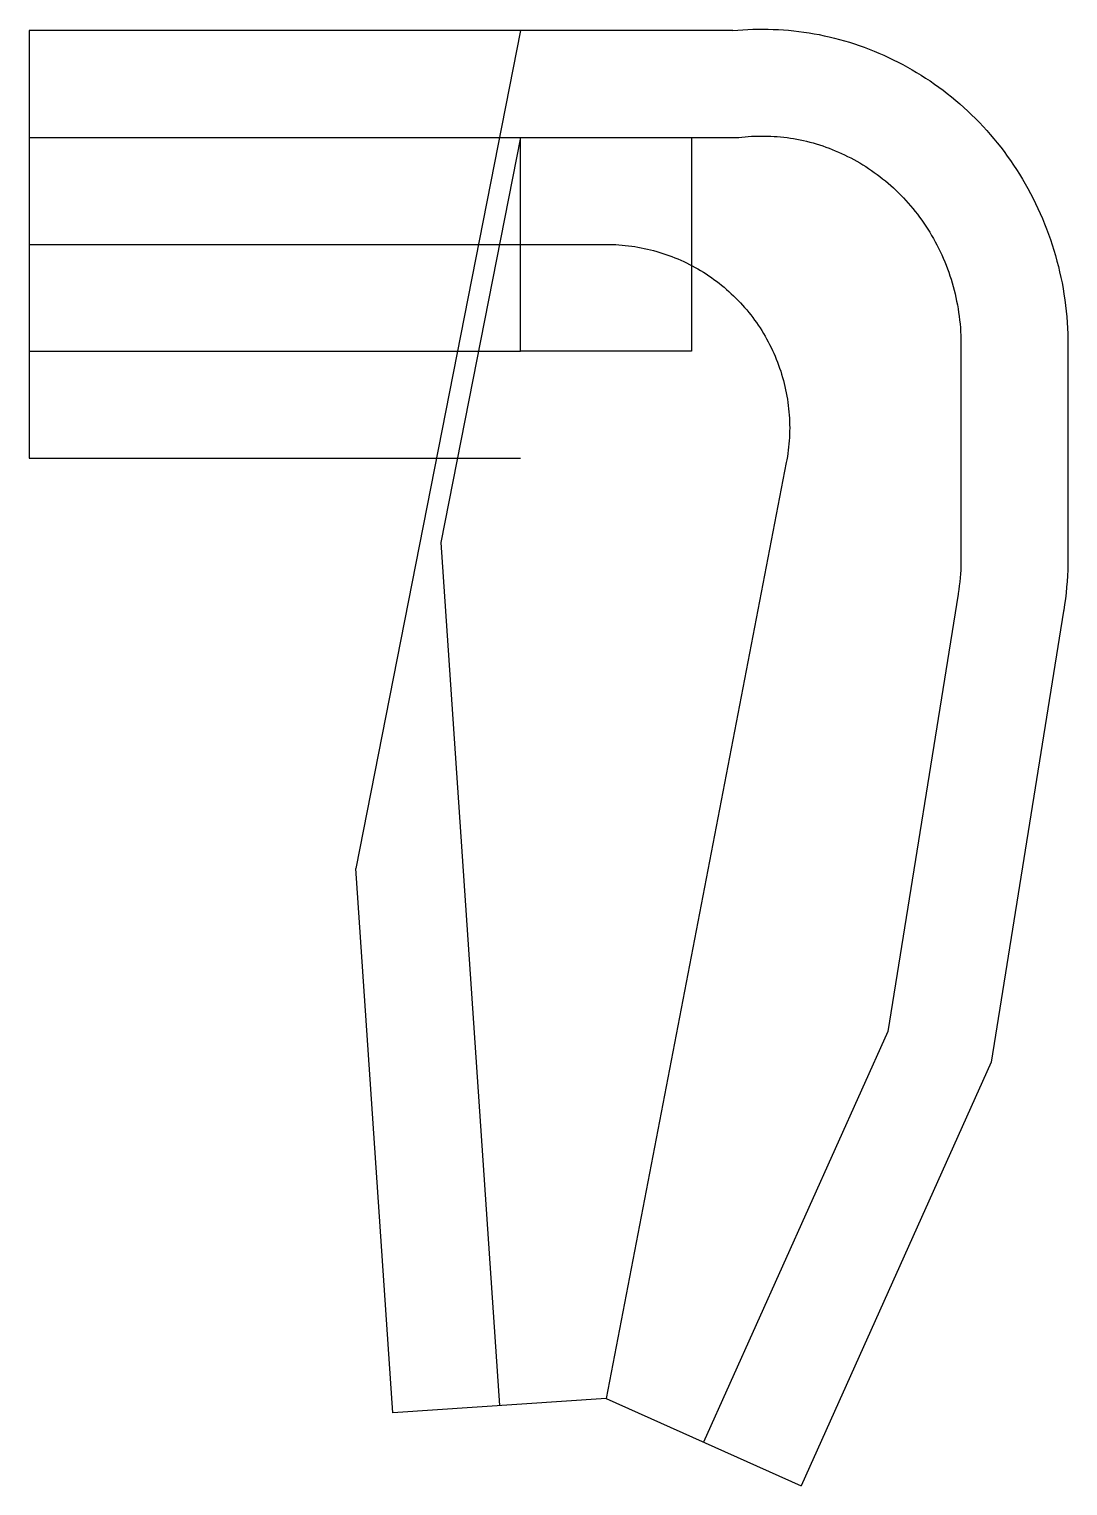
# Model space of a CAD drawing. Header units: metres. Extents: x -10000 to 8002, y -21515 to 3730.
import ezdxf

# ---------------------------------------------------------------- set-up
doc = ezdxf.new("R2010")
doc.units = ezdxf.units.M

msp = doc.modelspace()

# ---------------------------------------------------------------- linework, layer by layer
at = {"color": 1}
for p, q in [((-10000, 3704), (-10000, -3704)), ((2193, 3704), (-10000, 3704)), ((-1482, 3704), (-4336, -10814)), ((-10000, 1852), (2299, 1852)), ((-1482, 1852), (-2862, -5169)), ((6150, -1739), (6150, -5443)), ((8002, -1739), (8002, -5443)), ((-10000, -1852), (-1482, -1852)), ((-10000, -3704), (-1482, -3704)), ((-2862, -5169), (-1848, -20125)), ((6101, -6060), (4881, -13638)), ((7929, -6354), (6671, -14173)), ((-3696, -20251), (-4336, -10814)), ((4881, -13638), (1690, -20758)), ((6671, -14173), (3380, -21515)), ((0, -20000), (-3696, -20251)), ((0, -20000), (3380, -21515))]:
    msp.add_line(p, q, dxfattribs=at)
for points in [[(2193, 3704), (2280, 3712), (2368, 3719), (2455, 3724), (2543, 3728), (2631, 3730), (2720, 3730), (2808, 3730), (2896, 3727), (2985, 3723), (3074, 3717), (3162, 3710), (3251, 3702), (3339, 3691), (3428, 3679), (3516, 3666), (3604, 3651), (3692, 3635), (3780, 3616), (3868, 3597), (3955, 3576), (4043, 3553), (4130, 3529), (4216, 3503), (4302, 3475), (4388, 3446), (4474, 3416), (4559, 3384), (4643, 3350), (4728, 3315), (4811, 3279), (4894, 3241), (4977, 3201), (5059, 3160), (5140, 3118), (5221, 3074), (5301, 3028), (5380, 2981), (5458, 2933), (5536, 2883), (5613, 2832), (5689, 2779), (5765, 2725), (5839, 2670), (5913, 2613), (5986, 2555), (6058, 2496), (6128, 2435), (6198, 2373), (6267, 2309), (6335, 2245), (6402, 2179), (6468, 2111), (6532, 2043), (6596, 1973), (6658, 1903), (6719, 1831), (6779, 1758), (6838, 1683), (6896, 1608), (6952, 1531), (7007, 1454), (7061, 1375), (7114, 1296), (7165, 1215), (7215, 1133), (7263, 1051), (7310, 967), (7356, 883), (7400, 797), (7443, 711), (7484, 624), (7524, 536), (7562, 448), (7599, 358), (7634, 268), (7668, 177), (7700, 85), (7731, -7), (7760, -100), (7788, -193), (7813, -288), (7838, -382), (7860, -477), (7881, -573), (7901, -669), (7918, -766), (7934, -863), (7949, -960), (7961, -1058), (7972, -1156), (7982, -1255), (7989, -1354), (7995, -1452), (7999, -1552), (8002, -1651), (8002, -1739)], [(1482, -1852), (-1482, -1852), (-1482, 1852), (1482, 1852), (1482, -1852)], [(2299, 1852), (2354, 1859), (2409, 1864), (2464, 1869), (2519, 1873), (2575, 1876), (2630, 1878), (2686, 1878), (2742, 1878), (2798, 1877), (2854, 1875), (2911, 1872), (2967, 1868), (3023, 1863), (3080, 1857), (3136, 1850), (3193, 1842), (3249, 1833), (3305, 1823), (3362, 1812), (3418, 1800), (3474, 1787), (3530, 1773), (3586, 1758), (3642, 1742), (3697, 1725), (3753, 1707), (3808, 1687), (3863, 1667), (3917, 1646), (3972, 1624), (4026, 1601), (4080, 1577), (4133, 1552), (4186, 1526), (4239, 1499), (4292, 1471), (4344, 1442), (4396, 1412), (4447, 1381), (4498, 1349), (4548, 1316), (4598, 1283), (4647, 1248), (4696, 1212), (4744, 1176), (4792, 1138), (4839, 1100), (4886, 1061), (4932, 1020), (4978, 979), (5022, 938), (5067, 895), (5110, 851), (5153, 807), (5195, 761), (5236, 715), (5277, 668), (5317, 621), (5356, 572), (5395, 523), (5432, 473), (5469, 422), (5505, 370), (5540, 318), (5574, 265), (5608, 211), (5640, 157), (5672, 102), (5703, 46), (5733, -10), (5761, -67), (5789, -124), (5816, -183), (5842, -241), (5868, -301), (5892, -360), (5915, -421), (5937, -482), (5958, -543), (5978, -605), (5997, -667), (6014, -730), (6031, -793), (6047, -857), (6062, -921), (6075, -985), (6088, -1049), (6099, -1114), (6109, -1180), (6118, -1245), (6126, -1311), (6133, -1377), (6139, -1444), (6144, -1510), (6147, -1577), (6149, -1644), (6150, -1711), (6150, -1739)], [(-10000, 0), (0, 0), (56, 0), (111, -2), (166, -4), (222, -8), (277, -12), (332, -17), (388, -24), (443, -31), (498, -39), (552, -48), (607, -58), (661, -70), (715, -82), (769, -94), (823, -108), (877, -123), (930, -139), (983, -156), (1035, -173), (1088, -192), (1140, -211), (1191, -232), (1243, -253), (1294, -275), (1344, -298), (1394, -322), (1444, -347), (1493, -372), (1542, -399), (1590, -426), (1638, -454), (1685, -483), (1732, -513), (1779, -544), (1824, -575), (1869, -607), (1914, -640), (1958, -674), (2002, -709), (2044, -744), (2087, -780), (2128, -817), (2169, -854), (2209, -893), (2249, -932), (2288, -971), (2326, -1011), (2364, -1052), (2400, -1094), (2436, -1136), (2472, -1179), (2506, -1222), (2540, -1266), (2573, -1311), (2605, -1356), (2637, -1402), (2667, -1448), (2697, -1495), (2726, -1542), (2754, -1590), (2782, -1639), (2808, -1687), (2834, -1737), (2859, -1786), (2883, -1836), (2906, -1887), (2928, -1938), (2949, -1989), (2969, -2041), (2989, -2093), (3007, -2145), (3025, -2198), (3042, -2251), (3057, -2304), (3072, -2357), (3086, -2411), (3099, -2465), (3111, -2519), (3122, -2574), (3132, -2628), (3141, -2683), (3150, -2738), (3157, -2793), (3163, -2848), (3168, -2903), (3173, -2959), (3176, -3014), (3179, -3070), (3180, -3125), (3181, -3181), (3180, -3236), (3179, -3291), (3176, -3347), (3173, -3402), (3168, -3458), (3163, -3513), (3157, -3568), (3150, -3623), (3141, -3678), (3132, -3733), (3123, -3782), (0, -20000)], [(6150, -5443), (6150, -5510), (6148, -5577), (6145, -5645), (6141, -5712), (6136, -5780), (6129, -5848), (6121, -5915), (6112, -5983), (6102, -6050), (6101, -6060)], [(8002, -5443), (8001, -5542), (7999, -5642), (7994, -5742), (7988, -5842), (7981, -5941), (7971, -6041), (7960, -6141), (7946, -6240), (7932, -6340), (7929, -6354)]]:
    msp.add_lwpolyline(points, dxfattribs=at)

doc.saveas('drawing.dxf')
